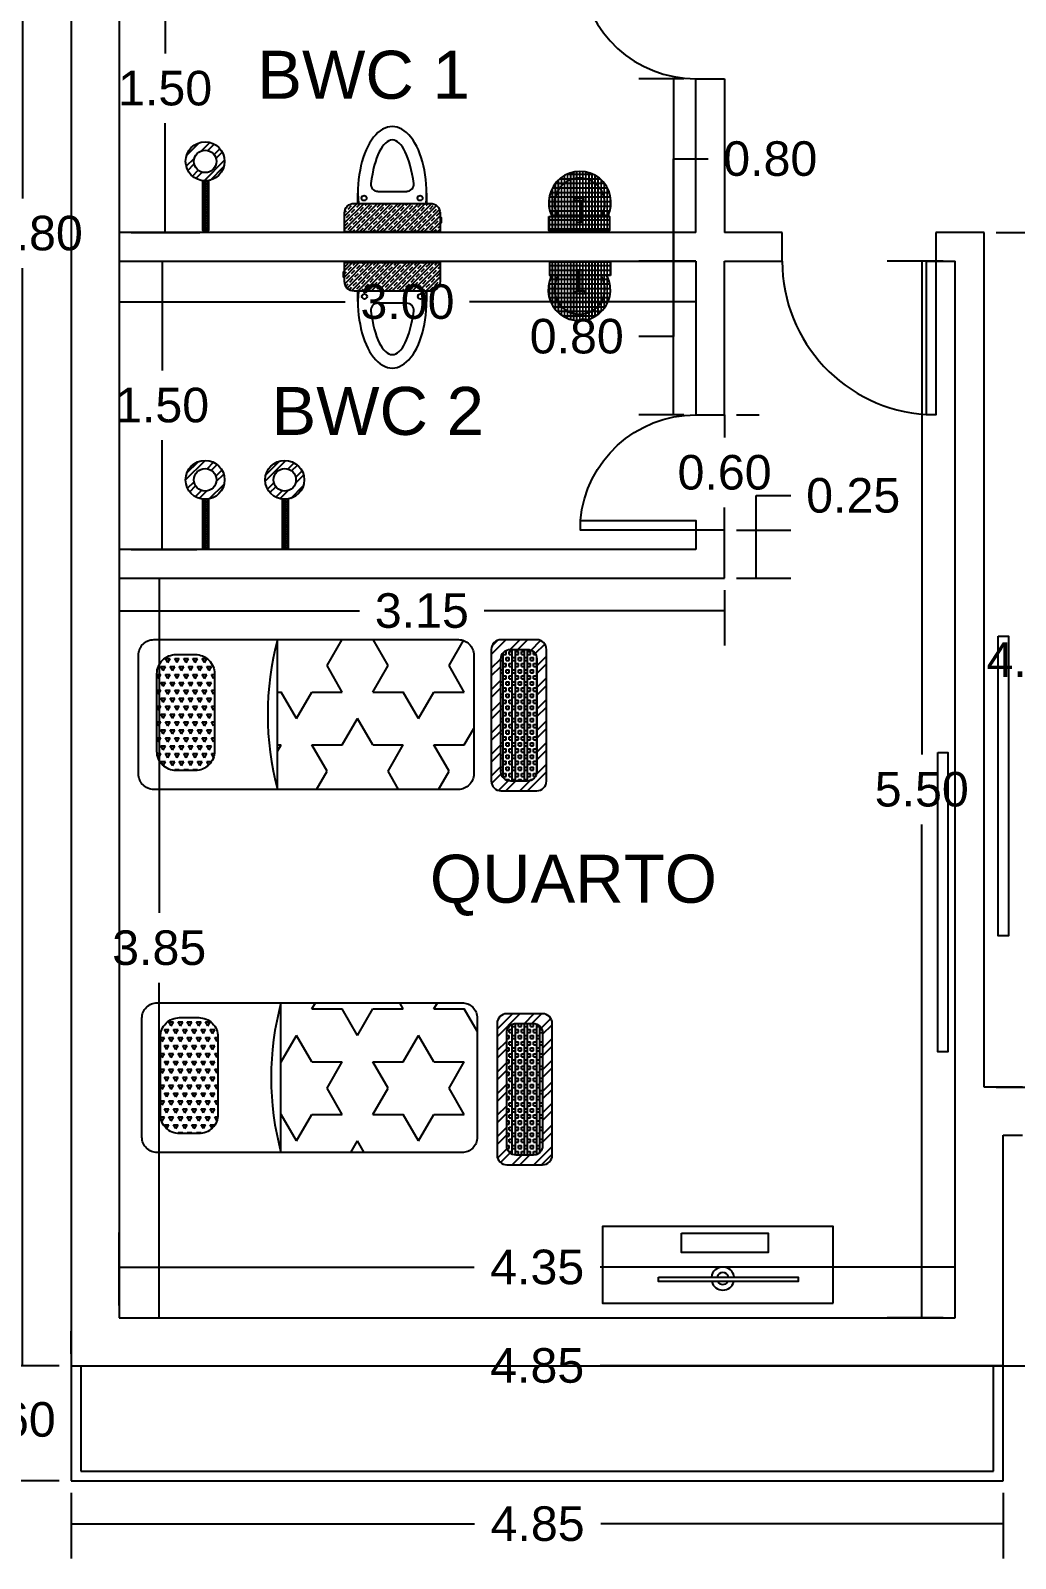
# Model space of a CAD drawing. Header units: millimetres. Extents: x 5657 to 5741, y 5342 to 8066.
# Drawn here: x 5664.81 to 5669.93, y 5347.96 to 5355.92 of the extents above; entities that cross this region are included whole.
import ezdxf

# ---------------------------------------------------------------- set-up
doc = ezdxf.new("R2010")
doc.units = ezdxf.units.MM
doc.layers.add('APPLIENCES', color=7, linetype='Continuous', plot=False)
doc.layers.add('DOORS AND WINDOWS', color=7, linetype='Continuous', plot=False)
doc.layers.add('COTAS', color=7, linetype='Continuous')
doc.styles.get("Standard").update_dxf_attribs({"font": 'arial.ttf'})
doc.dimstyles.new('COTAS', dxfattribs={"dimtxt": 0.18, "dimasz": 0.18, "dimexe": 0.18, "dimexo": 0.0625, "dimgap": 0.09, "dimtad": 0, "dimtih": 1, "dimtoh": 1, "dimzin": 0, "dimdsep": 46, "dimtxsty": 'Standard', "dimblk": 'NONE', "dimcen": 0.09, "dimclrt": 1, "dimadec": 0, "dimazin": 0, "dimtfac": 1, "dimtofl": 0, "dimtmove": 0, "dimatfit": 3, "dimfxl": 1, "dimtolj": 1, "dimtzin": 0, "dimarcsym": 0})

# ---------------------------------------------------------------- blocks, each defined once
blk = doc.blocks.new('*D55')
at = {"layer": 'COTAS', "color": 0, "lineweight": -2, "transparency": 16777216}
for p, q in [((5664.9535, 5360.7661), (5664.5822, 5360.7661)), ((5664.7622, 5360.7661), (5664.7622, 5355.0434)), ((5664.7622, 5348.9661), (5664.7622, 5354.6796)), ((5664.9535, 5348.9661), (5664.5822, 5348.9661))]:
    blk.add_line(p, q, dxfattribs=at)
at = {"layer": 'Defpoints', "color": 0, "lineweight": 200, "transparency": 16777216}
for p in [(5665.016, 5360.7661), (5664.7622, 5348.9661), (5665.016, 5348.9661)]:
    blk.add_point(p, dxfattribs=at)
at = {"layer": 'COTAS', "color": 1, "transparency": 16777216, "insert": (5664.7622, 5354.8615), "char_height": 0.18, "attachment_point": 5}
blk.add_mtext('\\A1;11.80', dxfattribs=at)
blk = doc.blocks.new('_None')
blk = doc.blocks.new('*D56')
at = {"layer": 'COTAS', "color": 0, "lineweight": -2, "transparency": 16777216}
for p, q in [((5664.9535, 5348.9661), (5664.5111, 5348.9661)), ((5664.6911, 5348.9661), (5664.6911, 5348.8671)), ((5664.6911, 5348.3661), (5664.6911, 5348.5033)), ((5664.9535, 5348.3661), (5664.5111, 5348.3661))]:
    blk.add_line(p, q, dxfattribs=at)
at = {"layer": 'Defpoints', "color": 0, "lineweight": 200, "transparency": 16777216}
for p in [(5664.6911, 5348.9661), (5665.016, 5348.9661), (5665.016, 5348.3661)]:
    blk.add_point(p, dxfattribs=at)
at = {"layer": 'COTAS', "color": 1, "transparency": 16777216, "insert": (5664.6911, 5348.6852), "char_height": 0.18, "attachment_point": 5}
blk.add_mtext('\\A1;0.60', dxfattribs=at)
blk = doc.blocks.new('*D57')
at = {"layer": 'COTAS', "color": 0, "lineweight": -2, "transparency": 16777216}
for p, q in [((5665.016, 5348.3036), (5665.016, 5347.9626)), ((5669.866, 5348.3036), (5669.866, 5347.9626)), ((5665.016, 5348.1426), (5667.1151, 5348.1426)), ((5669.866, 5348.1426), (5667.7713, 5348.1426))]:
    blk.add_line(p, q, dxfattribs=at)
at = {"layer": 'Defpoints', "color": 0, "lineweight": 200, "transparency": 16777216}
for p in [(5665.016, 5348.3661), (5669.866, 5348.3661), (5669.866, 5348.1426)]:
    blk.add_point(p, dxfattribs=at)
at = {"layer": 'COTAS', "color": 1, "transparency": 16777216, "insert": (5667.4432, 5348.1426), "char_height": 0.18, "attachment_point": 5}
blk.add_mtext('\\A1;4.85', dxfattribs=at)
blk = doc.blocks.new('*D63')
at = {"layer": 'COTAS', "color": 0, "lineweight": -2, "transparency": 16777216}
for p, q in [((5665.3285, 5356.3661), (5665.6851, 5356.3661)), ((5665.5051, 5356.3661), (5665.5051, 5355.798)), ((5665.5051, 5354.8661), (5665.5051, 5355.4342)), ((5665.3285, 5354.8661), (5665.6851, 5354.8661))]:
    blk.add_line(p, q, dxfattribs=at)
at = {"layer": 'Defpoints', "color": 0, "lineweight": 200, "transparency": 16777216}
for p in [(5665.266, 5356.3661), (5665.266, 5354.8661), (5665.5051, 5354.8661)]:
    blk.add_point(p, dxfattribs=at)
at = {"layer": 'COTAS', "color": 1, "transparency": 16777216, "insert": (5665.5051, 5355.6161), "char_height": 0.18, "attachment_point": 5}
blk.add_mtext('\\A1;1.50', dxfattribs=at)
blk = doc.blocks.new('*D64')
at = {"layer": 'COTAS', "color": 0, "lineweight": -2, "transparency": 16777216}
for p, q in [((5665.3285, 5354.7161), (5665.6694, 5354.7161)), ((5665.4894, 5354.7161), (5665.4894, 5354.148)), ((5665.4894, 5353.2161), (5665.4894, 5353.7842)), ((5665.3285, 5353.2161), (5665.6694, 5353.2161))]:
    blk.add_line(p, q, dxfattribs=at)
at = {"layer": 'Defpoints', "color": 0, "lineweight": 200, "transparency": 16777216}
for p in [(5665.266, 5354.7161), (5665.266, 5353.2161), (5665.4894, 5353.2161)]:
    blk.add_point(p, dxfattribs=at)
at = {"layer": 'COTAS', "color": 1, "transparency": 16777216, "insert": (5665.4894, 5353.9661), "char_height": 0.18, "attachment_point": 5}
blk.add_mtext('\\A1;1.50', dxfattribs=at)
blk = doc.blocks.new('*D65')
at = {"layer": 'COTAS', "color": 0, "lineweight": -2, "transparency": 16777216}
for p, q in [((5665.3285, 5353.0661), (5665.6543, 5353.0661)), ((5665.4743, 5353.0661), (5665.4743, 5351.323)), ((5665.4743, 5349.2161), (5665.4743, 5350.9591)), ((5665.3285, 5349.2161), (5665.6543, 5349.2161))]:
    blk.add_line(p, q, dxfattribs=at)
at = {"layer": 'Defpoints', "color": 0, "lineweight": 200, "transparency": 16777216}
for p in [(5665.266, 5353.0661), (5665.266, 5349.2161), (5665.4743, 5349.2161)]:
    blk.add_point(p, dxfattribs=at)
at = {"layer": 'COTAS', "color": 1, "transparency": 16777216, "insert": (5665.4743, 5351.1411), "char_height": 0.18, "attachment_point": 5}
blk.add_mtext('\\A1;3.85', dxfattribs=at)
blk = doc.blocks.new('*D66')
at = {"layer": 'COTAS', "color": 0, "lineweight": -2, "transparency": 16777216}
for p, q in [((5665.266, 5349.2786), (5665.266, 5349.659)), ((5669.616, 5349.2786), (5669.616, 5349.659)), ((5665.266, 5349.479), (5667.1129, 5349.479)), ((5669.616, 5349.479), (5667.769, 5349.479))]:
    blk.add_line(p, q, dxfattribs=at)
at = {"layer": 'Defpoints', "color": 0, "lineweight": 200, "transparency": 16777216}
for p in [(5669.616, 5349.479), (5665.266, 5349.2161), (5669.616, 5349.2161)]:
    blk.add_point(p, dxfattribs=at)
at = {"layer": 'COTAS', "color": 1, "transparency": 16777216, "insert": (5667.441, 5349.479), "char_height": 0.18, "attachment_point": 5}
blk.add_mtext('\\A1;4.35', dxfattribs=at)
blk = doc.blocks.new('*D67')
at = {"layer": 'COTAS', "color": 0, "lineweight": -2, "transparency": 16777216}
for p, q in [((5665.016, 5349.0286), (5665.016, 5349.1461)), ((5669.866, 5349.0286), (5669.866, 5349.1461)), ((5665.016, 5348.9661), (5667.1129, 5348.9661)), ((5669.866, 5348.9661), (5667.769, 5348.9661))]:
    blk.add_line(p, q, dxfattribs=at)
at = {"layer": 'Defpoints', "color": 0, "lineweight": 200, "transparency": 16777216}
for p in [(5665.016, 5348.9661), (5669.866, 5348.9661), (5669.866, 5348.9661)]:
    blk.add_point(p, dxfattribs=at)
at = {"layer": 'COTAS', "color": 1, "transparency": 16777216, "insert": (5667.441, 5348.9661), "char_height": 0.18, "attachment_point": 5}
blk.add_mtext('\\A1;4.85', dxfattribs=at)
blk = doc.blocks.new('*D69')
at = {"layer": 'COTAS', "color": 0, "lineweight": -2, "transparency": 16777216}
for p, q in [((5665.266, 5354.6536), (5665.266, 5354.3247)), ((5668.266, 5354.6536), (5668.266, 5354.3247)), ((5665.266, 5354.5047), (5666.4425, 5354.5047)), ((5668.266, 5354.5047), (5667.0894, 5354.5047))]:
    blk.add_line(p, q, dxfattribs=at)
at = {"layer": 'Defpoints', "color": 0, "lineweight": 200, "transparency": 16777216}
for p in [(5665.266, 5354.7161), (5668.266, 5354.7161), (5668.266, 5354.5047)]:
    blk.add_point(p, dxfattribs=at)
at = {"layer": 'COTAS', "color": 1, "transparency": 16777216, "insert": (5666.766, 5354.5047), "char_height": 0.18, "attachment_point": 5}
blk.add_mtext('\\A1;3.00', dxfattribs=at)
blk = doc.blocks.new('*D70')
at = {"layer": 'COTAS', "color": 0, "lineweight": -2, "transparency": 16777216}
for p, q in [((5665.266, 5353.0036), (5665.266, 5352.7163)), ((5668.416, 5353.0036), (5668.416, 5352.7163)), ((5665.266, 5352.8963), (5666.5166, 5352.8963)), ((5668.416, 5352.8963), (5667.1653, 5352.8963))]:
    blk.add_line(p, q, dxfattribs=at)
at = {"layer": 'Defpoints', "color": 0, "lineweight": 200, "transparency": 16777216}
for p in [(5665.266, 5353.0661), (5668.416, 5353.0661), (5668.416, 5352.8963)]:
    blk.add_point(p, dxfattribs=at)
at = {"layer": 'COTAS', "color": 1, "transparency": 16777216, "insert": (5666.841, 5352.8963), "char_height": 0.18, "attachment_point": 5}
blk.add_mtext('\\A1;3.15', dxfattribs=at)
blk = doc.blocks.new('*D77')
at = {"layer": 'COTAS', "color": 0, "lineweight": -2, "transparency": 16777216}
for p, q in [((5669.8285, 5354.8661), (5670.2033, 5354.8661)), ((5670.0233, 5354.8661), (5670.0233, 5352.8226)), ((5670.0233, 5350.4161), (5670.0233, 5352.4595)), ((5669.8285, 5350.4161), (5670.2033, 5350.4161))]:
    blk.add_line(p, q, dxfattribs=at)
at = {"layer": 'Defpoints', "color": 0, "lineweight": 200, "transparency": 16777216}
for p in [(5669.766, 5354.8661), (5669.766, 5350.4161), (5670.0233, 5350.4161)]:
    blk.add_point(p, dxfattribs=at)
at = {"layer": 'COTAS', "color": 1, "transparency": 16777216, "insert": (5670.0233, 5352.6411), "char_height": 0.18, "attachment_point": 5}
blk.add_mtext('\\A1;4.45', dxfattribs=at)
blk = doc.blocks.new('*D78')
at = {"layer": 'COTAS', "color": 0, "lineweight": -2, "transparency": 16777216}
for p, q in [((5669.5535, 5354.7161), (5669.262, 5354.7161)), ((5669.442, 5354.7161), (5669.442, 5352.148)), ((5669.442, 5349.2161), (5669.442, 5351.7842)), ((5669.5535, 5349.2161), (5669.262, 5349.2161))]:
    blk.add_line(p, q, dxfattribs=at)
at = {"layer": 'Defpoints', "color": 0, "lineweight": 200, "transparency": 16777216}
for p in [(5669.616, 5354.7161), (5669.442, 5349.2161), (5669.616, 5349.2161)]:
    blk.add_point(p, dxfattribs=at)
at = {"layer": 'COTAS', "color": 1, "transparency": 16777216, "insert": (5669.442, 5351.9661), "char_height": 0.18, "attachment_point": 5}
blk.add_mtext('\\A1;5.50', dxfattribs=at)
blk = doc.blocks.new('*D79')
at = {"layer": 'COTAS', "color": 0, "lineweight": -2, "transparency": 16777216}
for p, q in [((5668.2035, 5355.6661), (5667.9703, 5355.6661)), ((5668.1503, 5355.6661), (5668.1503, 5354.8661)), ((5668.2035, 5354.8661), (5667.9703, 5354.8661)), ((5668.1503, 5354.8661), (5668.1503, 5354.3248)), ((5668.1503, 5354.3248), (5667.9703, 5354.3248))]:
    blk.add_line(p, q, dxfattribs=at)
at = {"layer": 'Defpoints', "color": 0, "lineweight": 200, "transparency": 16777216}
for p in [(5668.266, 5355.6661), (5668.1503, 5354.8661), (5668.266, 5354.8661)]:
    blk.add_point(p, dxfattribs=at)
at = {"layer": 'COTAS', "color": 1, "transparency": 16777216, "insert": (5667.6468, 5354.3248), "char_height": 0.18, "attachment_point": 5}
blk.add_mtext('\\A1;0.80', dxfattribs=at)
blk = doc.blocks.new('*D80')
at = {"layer": 'COTAS', "color": 0, "lineweight": -2, "transparency": 16777216}
for p, q in [((5668.1503, 5354.7161), (5668.1503, 5355.2493)), ((5668.1503, 5355.2493), (5668.3303, 5355.2493)), ((5668.2035, 5354.7161), (5667.9703, 5354.7161)), ((5668.1503, 5353.9161), (5668.1503, 5354.7161)), ((5668.2035, 5353.9161), (5667.9703, 5353.9161))]:
    blk.add_line(p, q, dxfattribs=at)
at = {"layer": 'Defpoints', "color": 0, "lineweight": 200, "transparency": 16777216}
for p in [(5668.1503, 5354.7161), (5668.266, 5354.7161), (5668.266, 5353.9161)]:
    blk.add_point(p, dxfattribs=at)
at = {"layer": 'COTAS', "color": 1, "transparency": 16777216, "insert": (5668.6538, 5355.2493), "char_height": 0.18, "attachment_point": 5}
blk.add_mtext('\\A1;0.80', dxfattribs=at)
blk = doc.blocks.new('*D83')
at = {"layer": 'COTAS', "color": 0, "lineweight": -2, "transparency": 16777216}
for p, q in [((5668.5808, 5353.3161), (5668.5808, 5353.4961)), ((5668.5808, 5353.4961), (5668.7608, 5353.4961)), ((5668.4785, 5353.3161), (5668.7608, 5353.3161)), ((5668.5808, 5353.0661), (5668.5808, 5353.3161)), ((5668.4785, 5353.0661), (5668.7608, 5353.0661))]:
    blk.add_line(p, q, dxfattribs=at)
at = {"layer": 'Defpoints', "color": 0, "lineweight": 200, "transparency": 16777216}
for p in [(5668.416, 5353.3161), (5668.5808, 5353.3161), (5668.416, 5353.0661)]:
    blk.add_point(p, dxfattribs=at)
at = {"layer": 'COTAS', "color": 1, "transparency": 16777216, "insert": (5669.0853, 5353.4961), "char_height": 0.18, "attachment_point": 5}
blk.add_mtext('\\A1;0.25', dxfattribs=at)
blk = doc.blocks.new('*D84')
at = {"layer": 'COTAS', "color": 0, "lineweight": -2, "transparency": 16777216}
for p, q in [((5668.416, 5353.9161), (5668.416, 5353.798)), ((5668.4785, 5353.9161), (5668.596, 5353.9161)), ((5668.416, 5353.3161), (5668.416, 5353.4342)), ((5668.4785, 5353.3161), (5668.596, 5353.3161))]:
    blk.add_line(p, q, dxfattribs=at)
at = {"layer": 'Defpoints', "color": 0, "lineweight": 200, "transparency": 16777216}
for p in [(5668.416, 5353.9161), (5668.416, 5353.3161), (5668.416, 5353.3161)]:
    blk.add_point(p, dxfattribs=at)
at = {"layer": 'COTAS', "color": 1, "transparency": 16777216, "insert": (5668.416, 5353.6161), "char_height": 0.18, "attachment_point": 5}
blk.add_mtext('\\A1;0.60', dxfattribs=at)
blk = doc.blocks.new('*D87')
at = {"layer": 'COTAS', "color": 0, "lineweight": -2, "transparency": 16777216}
for p, q in [((5669.866, 5349.0286), (5669.866, 5349.1461)), ((5673.566, 5349.0286), (5673.566, 5349.1461)), ((5669.866, 5348.9661), (5671.3925, 5348.9661)), ((5673.566, 5348.9661), (5672.0394, 5348.9661))]:
    blk.add_line(p, q, dxfattribs=at)
at = {"layer": 'Defpoints', "color": 0, "lineweight": 200, "transparency": 16777216}
for p in [(5669.866, 5348.9661), (5669.866, 5348.9661), (5673.566, 5348.9661)]:
    blk.add_point(p, dxfattribs=at)
at = {"layer": 'COTAS', "color": 1, "transparency": 16777216, "insert": (5671.716, 5348.9661), "char_height": 0.18, "attachment_point": 5}
blk.add_mtext('\\A1;3.70', dxfattribs=at)
blk = doc.blocks.new('small_DOOR')
at = {"layer": 'DOORS AND WINDOWS'}
blk.add_lwpolyline([(0.8, -0.05), (0, -0.05), (0, 0), (0.8, 0)], close=True, dxfattribs=at)
blk.add_arc((0.8, -0.05), 0.8, 90, 176.41668, dxfattribs=at)
blk = doc.blocks.new('bathr_DOOR')
at = {"layer": 'DOORS AND WINDOWS'}
blk.add_lwpolyline([(0, 0), (-0.6, 0), (-0.6, -0.05), (0, -0.05)], close=True, dxfattribs=at)
blk.add_arc((0, 0.0023), 0.6023, 184.97911, 270, dxfattribs=at)
blk = doc.blocks.new('Small_bed')
at = {"layer": 'APPLIENCES'}
h = blk.add_hatch(dxfattribs=at)
h.set_pattern_fill('STARS', color=256, scale=0.1)
h.set_pattern_definition([(0, (-3852.2191, -3474.34934), (0, 0.54992613), [0.3175, -0.3175]), (60, (-3852.2191, -3474.34934), (-0.47625, 0.274963066), [0.3175, -0.3175]), (120, (-3852.06035, -3474.0744), (-0.47625, -0.274963066), [0.3175, -0.3175])])
h.paths.add_polyline_path([(0.16, 1.4, 0.414214), (0, 1.56), (-1.882, 1.56), (-1.882, 0), (0, 0, 0.414214), (0.16, 0.16)])
at = {"layer": 'APPLIENCES', "linetype": 'Continuous'}
for p, q in [((-3.071, 1.239), (-3.095, 1.28)), ((-3.095, 1.28), (-3.048, 1.28)), ((-3.071, 1.239), (-3.048, 1.28)), ((-3.024, 1.321), (-3.048, 1.363)), ((-3.048, 1.363), (-3, 1.363)), ((-3.024, 1.321), (-3, 1.363)), ((-2.976, 1.239), (-3, 1.28)), ((-3, 1.28), (-2.952, 1.28)), ((-2.976, 1.239), (-2.952, 1.28)), ((-2.928, 1.321), (-2.952, 1.363)), ((-2.952, 1.363), (-2.905, 1.363)), ((-2.928, 1.321), (-2.905, 1.363)), ((-2.881, 1.239), (-2.905, 1.28)), ((-2.905, 1.28), (-2.857, 1.28)), ((-2.881, 1.404), (-2.882, 1.405)), ((-2.881, 1.404), (-2.88, 1.405)), ((-2.881, 1.239), (-2.857, 1.28)), ((-2.833, 1.321), (-2.857, 1.363)), ((-2.857, 1.363), (-2.809, 1.363)), ((-2.833, 1.321), (-2.809, 1.363)), ((-2.786, 1.239), (-2.809, 1.28)), ((-2.809, 1.28), (-2.762, 1.28)), ((-2.786, 1.404), (-2.785, 1.405)), ((-2.786, 1.404), (-2.786, 1.405)), ((-2.786, 1.239), (-2.762, 1.28)), ((-2.738, 1.321), (-2.762, 1.363)), ((-2.762, 1.363), (-2.714, 1.363)), ((-2.738, 1.321), (-2.714, 1.363)), ((-2.69, 1.239), (-2.714, 1.28)), ((-2.714, 1.28), (-2.667, 1.28)), ((-2.69, 1.239), (-2.667, 1.28)), ((-2.643, 1.321), (-2.667, 1.363)), ((-2.667, 1.363), (-2.619, 1.363)), ((-2.643, 1.321), (-2.619, 1.363)), ((-2.595, 1.239), (-2.619, 1.28)), ((-2.619, 1.28), (-2.571, 1.28)), ((-2.595, 1.239), (-2.571, 1.28)), ((-3.137, 1.198), (-3.095, 1.198)), ((-3.119, 1.156), (-3.137, 1.187)), ((-3.119, 1.156), (-3.095, 1.198)), ((-3.071, 1.074), (-3.095, 1.115)), ((-3.095, 1.115), (-3.048, 1.115)), ((-3.071, 1.074), (-3.048, 1.115)), ((-3.024, 1.156), (-3.048, 1.198)), ((-3.048, 1.198), (-3, 1.198)), ((-3.024, 1.156), (-3, 1.198)), ((-2.976, 1.074), (-3, 1.115)), ((-3, 1.115), (-2.952, 1.115)), ((-2.976, 1.074), (-2.952, 1.115)), ((-2.928, 1.156), (-2.952, 1.198)), ((-2.952, 1.198), (-2.905, 1.198)), ((-2.928, 1.156), (-2.905, 1.198)), ((-2.881, 1.074), (-2.905, 1.115)), ((-2.905, 1.115), (-2.857, 1.115)), ((-2.881, 1.074), (-2.857, 1.115)), ((-2.833, 1.156), (-2.857, 1.198)), ((-2.857, 1.198), (-2.809, 1.198)), ((-2.833, 1.156), (-2.809, 1.198)), ((-2.786, 1.074), (-2.809, 1.115)), ((-2.809, 1.115), (-2.762, 1.115)), ((-2.786, 1.074), (-2.762, 1.115)), ((-2.738, 1.156), (-2.762, 1.198)), ((-2.762, 1.198), (-2.714, 1.198)), ((-2.738, 1.156), (-2.714, 1.198)), ((-2.69, 1.074), (-2.714, 1.115)), ((-2.714, 1.115), (-2.667, 1.115)), ((-2.69, 1.074), (-2.667, 1.115)), ((-2.643, 1.156), (-2.667, 1.198)), ((-2.667, 1.198), (-2.619, 1.198)), ((-2.643, 1.156), (-2.619, 1.198)), ((-2.595, 1.074), (-2.619, 1.115)), ((-2.619, 1.115), (-2.571, 1.115)), ((-2.595, 1.074), (-2.571, 1.115)), ((-2.547, 1.156), (-2.571, 1.198)), ((-2.571, 1.198), (-2.538, 1.198)), ((-2.547, 1.156), (-2.538, 1.173)), ((-3.137, 1.033), (-3.095, 1.033)), ((-3.119, 0.991), (-3.137, 1.022)), ((-3.119, 0.991), (-3.095, 1.033)), ((-3.024, 0.991), (-3.048, 1.033)), ((-3.048, 1.033), (-3, 1.033)), ((-3.024, 0.991), (-3, 1.033)), ((-2.928, 0.991), (-2.952, 1.033)), ((-2.952, 1.033), (-2.905, 1.033)), ((-2.928, 0.991), (-2.905, 1.033)), ((-2.833, 0.991), (-2.857, 1.033)), ((-2.857, 1.033), (-2.809, 1.033)), ((-2.833, 0.991), (-2.809, 1.033)), ((-2.738, 0.991), (-2.762, 1.033)), ((-2.762, 1.033), (-2.714, 1.033)), ((-2.738, 0.991), (-2.714, 1.033)), ((-2.643, 0.991), (-2.667, 1.033)), ((-2.667, 1.033), (-2.619, 1.033)), ((-2.643, 0.991), (-2.619, 1.033)), ((-2.547, 0.991), (-2.571, 1.033)), ((-2.571, 1.033), (-2.538, 1.033)), ((-2.547, 0.991), (-2.538, 1.008)), ((-3.137, 0.868), (-3.095, 0.868)), ((-3.119, 0.826), (-3.137, 0.857)), ((-3.119, 0.826), (-3.095, 0.868)), ((-3.071, 0.909), (-3.095, 0.95)), ((-3.095, 0.95), (-3.048, 0.95)), ((-3.071, 0.909), (-3.048, 0.95)), ((-3.024, 0.826), (-3.048, 0.868)), ((-3.048, 0.868), (-3, 0.868)), ((-3.024, 0.826), (-3, 0.868)), ((-2.976, 0.909), (-3, 0.95)), ((-3, 0.95), (-2.952, 0.95)), ((-2.976, 0.909), (-2.952, 0.95)), ((-2.928, 0.826), (-2.952, 0.868)), ((-2.952, 0.868), (-2.905, 0.868)), ((-2.928, 0.826), (-2.905, 0.868)), ((-2.881, 0.909), (-2.905, 0.95)), ((-2.905, 0.95), (-2.857, 0.95)), ((-2.881, 0.909), (-2.857, 0.95)), ((-2.833, 0.826), (-2.857, 0.868)), ((-2.857, 0.868), (-2.809, 0.868)), ((-2.833, 0.826), (-2.809, 0.868)), ((-2.786, 0.909), (-2.809, 0.95)), ((-2.809, 0.95), (-2.762, 0.95)), ((-2.786, 0.909), (-2.762, 0.95)), ((-2.738, 0.826), (-2.762, 0.868)), ((-2.762, 0.868), (-2.714, 0.868)), ((-2.738, 0.826), (-2.714, 0.868)), ((-2.69, 0.909), (-2.714, 0.95)), ((-2.714, 0.95), (-2.667, 0.95)), ((-2.69, 0.909), (-2.667, 0.95)), ((-2.643, 0.826), (-2.667, 0.868)), ((-2.667, 0.868), (-2.619, 0.868)), ((-2.643, 0.826), (-2.619, 0.868)), ((-2.595, 0.909), (-2.619, 0.95)), ((-2.619, 0.95), (-2.571, 0.95)), ((-2.595, 0.909), (-2.571, 0.95)), ((-2.547, 0.826), (-2.571, 0.868)), ((-2.571, 0.868), (-2.538, 0.868)), ((-2.547, 0.826), (-2.538, 0.843)), ((-3.137, 0.703), (-3.095, 0.703)), ((-3.119, 0.661), (-3.137, 0.692)), ((-3.119, 0.661), (-3.095, 0.703)), ((-3.071, 0.744), (-3.095, 0.785)), ((-3.095, 0.785), (-3.048, 0.785)), ((-3.071, 0.744), (-3.048, 0.785)), ((-3.024, 0.661), (-3.048, 0.703)), ((-3.048, 0.703), (-3, 0.703)), ((-3.024, 0.661), (-3, 0.703)), ((-2.976, 0.744), (-3, 0.785)), ((-3, 0.785), (-2.952, 0.785)), ((-2.976, 0.744), (-2.952, 0.785)), ((-2.928, 0.661), (-2.952, 0.703)), ((-2.952, 0.703), (-2.905, 0.703)), ((-2.928, 0.661), (-2.905, 0.703)), ((-2.881, 0.744), (-2.905, 0.785)), ((-2.905, 0.785), (-2.857, 0.785)), ((-2.881, 0.744), (-2.857, 0.785)), ((-2.833, 0.661), (-2.857, 0.703)), ((-2.857, 0.703), (-2.809, 0.703)), ((-2.833, 0.661), (-2.809, 0.703)), ((-2.786, 0.744), (-2.809, 0.785)), ((-2.809, 0.785), (-2.762, 0.785)), ((-2.786, 0.744), (-2.762, 0.785)), ((-2.738, 0.661), (-2.762, 0.703)), ((-2.762, 0.703), (-2.714, 0.703)), ((-2.738, 0.661), (-2.714, 0.703)), ((-2.69, 0.744), (-2.714, 0.785)), ((-2.714, 0.785), (-2.667, 0.785)), ((-2.69, 0.744), (-2.667, 0.785)), ((-2.643, 0.661), (-2.667, 0.703)), ((-2.667, 0.703), (-2.619, 0.703)), ((-2.643, 0.661), (-2.619, 0.703)), ((-2.595, 0.744), (-2.619, 0.785)), ((-2.619, 0.785), (-2.571, 0.785)), ((-2.595, 0.744), (-2.571, 0.785)), ((-2.547, 0.661), (-2.571, 0.703)), ((-2.571, 0.703), (-2.538, 0.703)), ((-2.547, 0.661), (-2.538, 0.678)), ((-3.137, 0.538), (-3.095, 0.538)), ((-3.119, 0.496), (-3.137, 0.527)), ((-3.119, 0.496), (-3.095, 0.538)), ((-3.071, 0.579), (-3.095, 0.62)), ((-3.095, 0.62), (-3.048, 0.62)), ((-3.071, 0.579), (-3.048, 0.62)), ((-3.024, 0.496), (-3.048, 0.538)), ((-3.048, 0.538), (-3, 0.538)), ((-3.024, 0.496), (-3, 0.538)), ((-2.976, 0.579), (-3, 0.62)), ((-3, 0.62), (-2.952, 0.62)), ((-2.976, 0.579), (-2.952, 0.62)), ((-2.928, 0.496), (-2.952, 0.538)), ((-2.952, 0.538), (-2.905, 0.538)), ((-2.928, 0.496), (-2.905, 0.538)), ((-2.881, 0.579), (-2.905, 0.62)), ((-2.905, 0.62), (-2.857, 0.62)), ((-2.881, 0.579), (-2.857, 0.62)), ((-2.833, 0.496), (-2.857, 0.538)), ((-2.857, 0.538), (-2.809, 0.538)), ((-2.833, 0.496), (-2.809, 0.538)), ((-2.786, 0.579), (-2.809, 0.62)), ((-2.809, 0.62), (-2.762, 0.62)), ((-2.786, 0.579), (-2.762, 0.62)), ((-2.738, 0.496), (-2.762, 0.538)), ((-2.762, 0.538), (-2.714, 0.538)), ((-2.738, 0.496), (-2.714, 0.538)), ((-2.69, 0.579), (-2.714, 0.62)), ((-2.714, 0.62), (-2.667, 0.62)), ((-2.69, 0.579), (-2.667, 0.62)), ((-2.643, 0.496), (-2.667, 0.538)), ((-2.667, 0.538), (-2.619, 0.538)), ((-2.643, 0.496), (-2.619, 0.538)), ((-2.595, 0.579), (-2.619, 0.62)), ((-2.619, 0.62), (-2.571, 0.62)), ((-2.595, 0.579), (-2.571, 0.62)), ((-2.547, 0.496), (-2.571, 0.538)), ((-2.571, 0.538), (-2.538, 0.538)), ((-2.547, 0.496), (-2.538, 0.513)), ((-3.135, 0.373), (-3.095, 0.373)), ((-3.119, 0.331), (-3.132, 0.355)), ((-3.119, 0.331), (-3.095, 0.373)), ((-3.071, 0.414), (-3.095, 0.455)), ((-3.095, 0.455), (-3.048, 0.455)), ((-3.071, 0.414), (-3.048, 0.455)), ((-3.024, 0.331), (-3.048, 0.373)), ((-3.048, 0.373), (-3, 0.373)), ((-3.024, 0.331), (-3, 0.373)), ((-2.976, 0.414), (-3, 0.455)), ((-3, 0.455), (-2.952, 0.455)), ((-2.976, 0.414), (-2.952, 0.455)), ((-2.928, 0.331), (-2.952, 0.373)), ((-2.952, 0.373), (-2.905, 0.373)), ((-2.928, 0.331), (-2.905, 0.373)), ((-2.881, 0.414), (-2.905, 0.455)), ((-2.905, 0.455), (-2.857, 0.455)), ((-2.881, 0.414), (-2.857, 0.455)), ((-2.833, 0.331), (-2.857, 0.373)), ((-2.857, 0.373), (-2.809, 0.373)), ((-2.833, 0.331), (-2.809, 0.373)), ((-2.786, 0.414), (-2.809, 0.455)), ((-2.809, 0.455), (-2.762, 0.455)), ((-2.786, 0.414), (-2.762, 0.455)), ((-2.738, 0.331), (-2.762, 0.373)), ((-2.762, 0.373), (-2.714, 0.373)), ((-2.738, 0.331), (-2.714, 0.373)), ((-2.69, 0.414), (-2.714, 0.455)), ((-2.714, 0.455), (-2.667, 0.455)), ((-2.69, 0.414), (-2.667, 0.455)), ((-2.643, 0.331), (-2.667, 0.373)), ((-2.667, 0.373), (-2.619, 0.373)), ((-2.643, 0.331), (-2.619, 0.373)), ((-2.595, 0.414), (-2.619, 0.455)), ((-2.619, 0.455), (-2.571, 0.455)), ((-2.595, 0.414), (-2.571, 0.455)), ((-2.548, 0.333), (-2.571, 0.373)), ((-2.571, 0.373), (-2.539, 0.373)), ((-3.071, 0.249), (-3.095, 0.29)), ((-3.095, 0.29), (-3.048, 0.29)), ((-3.071, 0.249), (-3.048, 0.29)), ((-3.001, 0.208), (-3, 0.208)), ((-2.976, 0.249), (-3, 0.29)), ((-3, 0.29), (-2.952, 0.29)), ((-3, 0.207), (-3, 0.208)), ((-2.976, 0.249), (-2.952, 0.29)), ((-2.946, 0.197), (-2.952, 0.208)), ((-2.952, 0.208), (-2.905, 0.208)), ((-2.911, 0.197), (-2.905, 0.208)), ((-2.881, 0.249), (-2.905, 0.29)), ((-2.905, 0.29), (-2.857, 0.29)), ((-2.881, 0.249), (-2.857, 0.29)), ((-2.851, 0.197), (-2.857, 0.208)), ((-2.857, 0.208), (-2.809, 0.208)), ((-2.816, 0.197), (-2.809, 0.208)), ((-2.786, 0.249), (-2.809, 0.29)), ((-2.809, 0.29), (-2.762, 0.29)), ((-2.786, 0.249), (-2.762, 0.29)), ((-2.756, 0.197), (-2.762, 0.208)), ((-2.762, 0.208), (-2.714, 0.208)), ((-2.72, 0.198), (-2.714, 0.208)), ((-2.69, 0.249), (-2.714, 0.29)), ((-2.714, 0.29), (-2.667, 0.29)), ((-2.69, 0.249), (-2.667, 0.29)), ((-2.598, 0.254), (-2.619, 0.29)), ((-2.619, 0.29), (-2.571, 0.29)), ((-2.582, 0.271), (-2.571, 0.29))]:
    blk.add_line(p, q, dxfattribs=at)
at = {"layer": 'APPLIENCES'}
for points in [[(-3.169, 1.56), (0, 1.56, -0.414214), (0.16, 1.4), (0.16, 0.16, -0.414214), (0, 0), (-3.169, 0, -0.414214), (-3.329, 0.16), (-3.329, 1.4, -0.414214)], [(-1.882, 1.56, 0.131652), (-1.882, 0)], [(-2.937, 1.405), (-2.738, 1.405, -0.414214), (-2.538, 1.205), (-2.538, 0.397, -0.414214), (-2.738, 0.197), (-2.937, 0.197, -0.414214), (-3.137, 0.397), (-3.137, 1.205, -0.414214)]]:
    blk.add_lwpolyline(points, format="xyb", close=True, dxfattribs=at)
blk = doc.blocks.new('room_desk')
at = {"layer": 'APPLIENCES'}
for points in [[(0, 0), (0, 0.8), (-2.4, 0.8), (-2.4, 0)], [(-1.578, 0.729), (-0.678, 0.729), (-0.678, 0.529), (-1.578, 0.529)], [(-1.818, 0.274), (-0.365, 0.274), (-0.365, 0.226), (-1.818, 0.226)]]:
    blk.add_lwpolyline(points, close=True, dxfattribs=at)
for radius, start, end in [(0.12, 7.6593, 172.3407), (0.0622, 14.9476, 165.0524), (0.12, 195.4824, 344.5176), (0.0622, 211.1044, 328.8956)]:
    blk.add_arc((-1.149, 0.258), radius, start, end, dxfattribs=at)
blk = doc.blocks.new('room_chest')
h = blk.add_hatch()
h.set_pattern_fill('STEEL', color=256, scale=0.05)
h.set_pattern_definition([(45, (0, 0), (-0.112253, 0.112253), []), (45, (0, 0.07938), (-0.112253, 0.112253), [])])
h.paths.add_polyline_path([(-0.1, 1.572), (-0.474, 1.572, 0.414214), (-0.574, 1.472), (-0.574, 0.1, 0.414214), (-0.474, 0), (-0.1, 0, 0.414214), (0, 0.1), (0, 1.472, 0.414214)])
h.paths.add_polyline_path([(-0.2, 1.472, -0.414214), (-0.1, 1.372), (-0.1, 0.2, -0.414214), (-0.2, 0.1), (-0.374, 0.1, -0.414214), (-0.474, 0.2), (-0.474, 1.372, -0.414214), (-0.374, 1.472)], flags=0)
h.paths.add_polyline_path([(-0.1, 1.372, 0.414214), (-0.2, 1.472), (-0.374, 1.472, 0.414214), (-0.474, 1.372), (-0.474, 0.2, 0.414214), (-0.374, 0.1), (-0.2, 0.1, 0.414214), (-0.1, 0.2)], flags=16)
h = blk.add_hatch()
h.set_pattern_fill('BOX', color=256, scale=0.005)
h.paths.add_polyline_path([(-0.1, 1.372, 0.414214), (-0.2, 1.472), (-0.374, 1.472, 0.414214), (-0.474, 1.372), (-0.474, 0.2, 0.414214), (-0.374, 0.1), (-0.2, 0.1, 0.414214), (-0.1, 0.2)])
for points in [[(-0.1, 0, 0.414214), (0, 0.1), (0, 1.472, 0.414214), (-0.1, 1.572), (-0.474, 1.572, 0.414214), (-0.574, 1.472), (-0.574, 0.1, 0.414214), (-0.474, 0)], [(-0.374, 1.472), (-0.2, 1.472, -0.414214), (-0.1, 1.372), (-0.1, 0.2, -0.414214), (-0.2, 0.1), (-0.374, 0.1, -0.414214), (-0.474, 0.2), (-0.474, 1.372, -0.414214)]]:
    blk.add_lwpolyline(points, format="xyb", close=True)
blk = doc.blocks.new('shower')
at = {"layer": 'APPLIENCES'}
h = blk.add_hatch(dxfattribs=at)
h.set_pattern_fill('STEEL', color=256, scale=0.0375)
h.set_pattern_definition([(45, (-4243.18589, -4010.03124), (-0.0841899011, 0.0841899011), []), (45, (-4243.18589, -4009.97171), (-0.0841899011, 0.0841899011), [])])
h.paths.add_polyline_path([(0.203, 0, 1), (-0.203, 0, 0.380339), (-0.024, -0.202), (-0.024, -0.201), (0.029, -0.201, 0.372469)])
h.paths.add_polyline_path([(-0.117, 0, -1), (0.117, 0, -1)], flags=16)
h = blk.add_hatch(dxfattribs=at)
h.set_pattern_fill('BRASS', color=256, scale=0.00375)
h.set_pattern_definition([(0, (-4243.185889, -4010.031243), (0, 0.0238125), []), (0, (-4243.185889, -4010.019337), (0, 0.0238125), [0.01190625, -0.005953125])])
h.paths.add_polyline_path([(0.035, -0.201), (0.029, -0.201, -0.065499), (-0.024, -0.202), (-0.024, -0.719), (0.035, -0.719)])
blk.add_lwpolyline([(-0.024, -0.201), (0.035, -0.201), (0.035, -0.719), (-0.024, -0.719)], close=True, dxfattribs=at)
for radius in [0.203, 0.117]:
    blk.add_circle((0, 0), radius, dxfattribs=at)
blk = doc.blocks.new('toilet')
at = {"layer": 'APPLIENCES'}
blk.add_line((-0.151, 0.125), (0.151, 0.125), dxfattribs=at)
blk.add_lwpolyline([(-0.397, 0), (0.397, 0, -0.414214), (0.497, -0.1), (0.497, -0.298), (-0.497, -0.298), (-0.497, -0.1, -0.414214)], format="xyb", close=True, dxfattribs=at)
for points in [[(-0.357, 0), (-0.357, 0.107)], [(0.357, 0.107), (0.357, 0)]]:
    blk.add_lwpolyline(points, dxfattribs=at)
blk.add_lwpolyline([(0.497, -0.199), (0.512, -0.199), (0.512, -0.149), (0.497, -0.149)], close=True, dxfattribs=at)
for centre in [(-0.293, 0.055), (0.289, 0.055)]:
    blk.add_circle(centre, 0.0265, dxfattribs=at)
for centre, start, end in [((-0.151, 0.198), 172.6046, 270), ((0.151, 0.198), 270, 7.3954)]:
    blk.add_arc(centre, 0.0724, start, end, dxfattribs=at)
for centre, major_axis, ratio, start_param, end_param in [((0, 0.107), (0, -0.693), 0.51574, 7.699465, 11.150091), ((0, -0.048), (0, 0.709), 0.337315, 5.079715, 7.486655)]:
    blk.add_ellipse(centre, major_axis=major_axis, ratio=ratio, start_param=start_param, end_param=end_param, dxfattribs=at)
blk = doc.blocks.new('sink_bathr')
at = {"layer": 'APPLIENCES'}
blk.add_lwpolyline([(-0.042, 0.031), (0.042, 0.031, -0.414214), (0.047, 0.026), (0.047, 0.005, -0.414214), (0.042, 0), (-0.042, 0, -0.414214), (-0.047, 0.005), (-0.047, 0.026, -0.414214)], format="xyb", close=True, dxfattribs=at)
blk.add_lwpolyline([(-0.023, 0), (-0.023, -0.217), (0.028, -0.217), (0.028, 0)], dxfattribs=at)
blk.add_lwpolyline([(-0.312, -0.16), (0.319, -0.16), (0.319, -0.305), (-0.312, -0.305)], close=True, dxfattribs=at)
for centre, radius, start, end in [((0.011, -0.014), 0.324, 334.0764, 205.9236), ((0.008, -0.021), 0.263, 328.1495, 211.8505)]:
    blk.add_arc(centre, radius, start, end, dxfattribs=at)

msp = doc.modelspace()

# ---------------------------------------------------------------- hatches: boundary and pattern name
at = {"layer": 'APPLIENCES'}
h = msp.add_hatch(dxfattribs=at)
h.set_pattern_fill('INSUL', color=256, scale=0.0025)
h.set_pattern_definition([(0, (2836.907977, 2680.38304), (0, 0.0238125), []), (0, (2836.907977, 2680.390976), (0, 0.0238125), [0.0079375, -0.0079375]), (0, (2836.907977, 2680.398914), (0, 0.0238125), [0.0079375, -0.0079375])])
h.paths.add_polyline_path([(5667.5018, 5354.9485), (5667.5191, 5354.9485, -1.501159), (5667.8171, 5354.9703), (5667.8171, 5354.8761), (5667.5018, 5354.8761)])
h.paths.add_polyline_path([(5667.8217, 5354.6412), (5667.8044, 5354.6412, -1.501159), (5667.5064, 5354.6194), (5667.5064, 5354.7136), (5667.8217, 5354.7136)])
h = msp.add_hatch(dxfattribs=at)
h.set_pattern_fill('JIS_STN_1E', color=256, scale=0.025)
h.set_pattern_definition([(45, (2836.907977, 2680.38304), (-0.01767766953, 0.01767766953), []), (45, (2836.925602, 2680.38304), (-0.01767766953, 0.01767766953), [0.025, -0.0125])])
h.paths.add_polyline_path([(5666.9354, 5354.9673, 0.414214), (5666.8854, 5355.0173), (5666.4886, 5355.0173, 0.414214), (5666.4386, 5354.9673), (5666.4386, 5354.8683), (5666.9354, 5354.8683)])
h.paths.add_polyline_path([(5666.9354, 5354.7092), (5666.4387, 5354.7092), (5666.4387, 5354.6102, 0.414214), (5666.4887, 5354.5602), (5666.8854, 5354.5602, 0.414214), (5666.9354, 5354.6102)])

# ---------------------------------------------------------------- linework, layer by layer
for p, q in [((5665.016, 5360.7661), (5665.016, 5348.9661)), ((5665.266, 5356.3661), (5665.266, 5354.8661)), ((5668.266, 5354.8661), (5668.266, 5355.6661)), ((5668.266, 5355.6661), (5668.416, 5355.6661)), ((5668.416, 5355.6661), (5668.416, 5354.8661)), ((5665.266, 5354.8661), (5665.266, 5354.7161)), ((5668.266, 5354.8661), (5665.266, 5354.8661)), ((5668.716, 5354.8661), (5668.416, 5354.8661)), ((5668.716, 5354.7161), (5668.716, 5354.8661)), ((5669.766, 5354.8661), (5669.516, 5354.8661)), ((5669.516, 5354.8661), (5669.516, 5354.7161)), ((5669.766, 5350.4161), (5669.766, 5354.8661)), ((5665.266, 5354.7161), (5665.266, 5353.2161)), ((5665.266, 5354.7161), (5668.266, 5354.7161)), ((5668.266, 5354.7161), (5668.116, 5354.7161)), ((5668.266, 5354.7161), (5668.266, 5353.9161)), ((5668.416, 5353.9161), (5668.416, 5354.7161)), ((5668.416, 5354.7161), (5668.716, 5354.7161)), ((5669.516, 5354.7161), (5669.616, 5354.7161)), ((5669.616, 5349.2161), (5669.616, 5354.7161)), ((5668.266, 5353.9161), (5668.416, 5353.9161)), ((5668.416, 5353.3161), (5668.266, 5353.3161)), ((5668.266, 5353.3161), (5668.266, 5353.2161)), ((5668.416, 5353.0661), (5668.416, 5353.3161)), ((5665.266, 5353.2161), (5665.266, 5353.0661)), ((5668.266, 5353.2161), (5665.266, 5353.2161)), ((5665.266, 5353.0661), (5665.266, 5349.2161)), ((5665.266, 5353.0661), (5668.416, 5353.0661)), ((5669.966, 5350.4161), (5669.766, 5350.4161)), ((5669.866, 5348.9661), (5669.866, 5350.1661)), ((5669.866, 5350.1661), (5669.966, 5350.1661)), ((5665.266, 5349.2161), (5669.616, 5349.2161)), ((5665.016, 5348.9661), (5665.066, 5348.9661)), ((5665.016, 5348.9661), (5665.016, 5348.3661)), ((5665.016, 5348.9661), (5669.866, 5348.9661)), ((5665.066, 5348.9661), (5665.066, 5348.4161)), ((5669.816, 5348.4161), (5669.816, 5348.9661)), ((5669.866, 5348.3661), (5669.866, 5348.9661)), ((5665.066, 5348.4161), (5669.816, 5348.4161)), ((5665.016, 5348.3661), (5669.866, 5348.3661))]:
    msp.add_line(p, q)
msp.add_line((5666.4386, 5354.8683), (5666.9354, 5354.8683), dxfattribs=at)
for points in [[(5669.8396, 5352.7636), (5669.8927, 5352.7636), (5669.8927, 5351.2042), (5669.8396, 5351.2042)], [(5669.525, 5352.1587), (5669.578, 5352.1587), (5669.578, 5350.5993), (5669.525, 5350.5993)]]:
    msp.add_lwpolyline(points, close=True, dxfattribs=at)

# ---------------------------------------------------------------- block references
at = {"layer": 'APPLIENCES', "xscale": 0.5, "yscale": 0.5, "zscale": 0.5}
for name, p in [('toilet', (5666.687, 5355.0173)), ('shower', (5665.7132, 5355.236)), ('sink_bathr', (5667.6578, 5355.0285)), ('shower', (5665.7132, 5353.578)), ('shower', (5666.1274, 5353.578)), ('Small_bed', (5667.0311, 5351.966)), ('room_chest', (5667.4892, 5351.9594)), ('Small_bed', (5667.049, 5350.0756)), ('room_chest', (5667.5194, 5350.0121)), ('room_desk', (5668.9812, 5349.2908))]:
    msp.add_blockref(name, p, dxfattribs=at)
at = {"layer": 'APPLIENCES', "xscale": 0.5, "yscale": 0.5, "zscale": 0.5, "rotation": 180}
for name, p in [('toilet', (5666.687, 5354.5602)), ('sink_bathr', (5667.6657, 5354.5612))]:
    msp.add_blockref(name, p, dxfattribs=at)
at = {"layer": 'DOORS AND WINDOWS'}
msp.add_blockref('bathr_DOOR', (5668.266, 5356.2661), dxfattribs=at)
at = {"layer": 'DOORS AND WINDOWS', "rotation": 90}
msp.add_blockref('small_DOOR', (5669.466, 5353.9161), dxfattribs=at)
at = {"layer": 'DOORS AND WINDOWS', "xscale": -1, "rotation": 180}
msp.add_blockref('bathr_DOOR', (5668.266, 5353.3161), dxfattribs=at)

# ---------------------------------------------------------------- texts
at = {"char_height": 0.25, "attachment_point": 1}
for s, insert in [('BWC 1', (5665.9846, 5355.8119)), ('BWC 2', (5666.0582, 5354.0619)), ('QUARTO', (5666.8826, 5351.6263))]:
    msp.add_mtext_dynamic_manual_height_columns(s, width=3, gutter_width=12.5, heights=[0], dxfattribs=dict(at, insert=insert))

# ---------------------------------------------------------------- dimensions: what is measured, and where the dimension line sits
at = {"layer": 'COTAS'}
for base, p1, p2, picture, middle in [((5664.7622, 5348.9661), (5665.016, 5360.7661), (5665.016, 5348.9661), '*D55', (5664.7622, 5354.8615)), ((5668.1503, 5354.8661), (5668.266, 5355.6661), (5668.266, 5354.8661), '*D79', (5667.6468, 5354.3248)), ((5668.1503, 5354.7161), (5668.266, 5353.9161), (5668.266, 5354.7161), '*D80', (5668.6538, 5355.2493)), ((5665.4894, 5353.2161), (5665.266, 5354.7161), (5665.266, 5353.2161), '*D64', (5665.4894, 5353.9661)), ((5664.6911, 5348.9661), (5665.016, 5348.3661), (5665.016, 5348.9661), '*D56', (5664.6911, 5348.6852))]:
    dim = msp.add_linear_dim(base=base, p1=p1, p2=p2, angle=90, dimstyle='COTAS', dxfattribs=at)
    dim.commit()
    dim.dimension.update_dxf_attribs({"geometry": picture, "text_midpoint": middle, "dimtype": 160})
for base, p1, p2, picture, middle in [((5665.5051, 5354.8661), (5665.266, 5356.3661), (5665.266, 5354.8661), '*D63', (5665.5051, 5355.6161)), ((5670.0233, 5350.4161), (5669.766, 5354.8661), (5669.766, 5350.4161), '*D77', (5670.0233, 5352.6411)), ((5669.442, 5349.2161), (5669.616, 5354.7161), (5669.616, 5349.2161), '*D78', (5669.442, 5351.9661)), ((5668.416, 5353.3161), (5668.416, 5353.9161), (5668.416, 5353.3161), '*D84', (5668.416, 5353.6161)), ((5668.5808, 5353.3161), (5668.416, 5353.0661), (5668.416, 5353.3161), '*D83', (5669.0853, 5353.4961)), ((5665.4743, 5349.2161), (5665.266, 5353.0661), (5665.266, 5349.2161), '*D65', (5665.4743, 5351.1411))]:
    dim = msp.add_linear_dim(base=base, p1=p1, p2=p2, angle=90, dimstyle='COTAS', dxfattribs=at)
    dim.commit()
    dim.dimension.update_dxf_attribs({"geometry": picture, "text_midpoint": middle})
for base, p1, p2, picture, middle in [((5668.266, 5354.5047), (5665.266, 5354.7161), (5668.266, 5354.7161), '*D69', (5666.766, 5354.5047)), ((5668.416, 5352.8963), (5665.266, 5353.0661), (5668.416, 5353.0661), '*D70', (5666.841, 5352.8963)), ((5669.616, 5349.479), (5665.266, 5349.2161), (5669.616, 5349.2161), '*D66', (5667.441, 5349.479)), ((5669.866, 5348.9661), (5665.016, 5348.9661), (5669.866, 5348.9661), '*D67', (5667.441, 5348.9661)), ((5669.866, 5348.9661), (5673.566, 5348.9661), (5669.866, 5348.9661), '*D87', (5671.716, 5348.9661))]:
    dim = msp.add_linear_dim(base=base, p1=p1, p2=p2, dimstyle='COTAS', dxfattribs=at)
    dim.commit()
    dim.dimension.update_dxf_attribs({"geometry": picture, "text_midpoint": middle})
dim = msp.add_linear_dim(base=(5669.866, 5348.1426), p1=(5665.016, 5348.3661), p2=(5669.866, 5348.3661), dimstyle='COTAS', dxfattribs=at)
dim.commit()
dim.dimension.update_dxf_attribs({"geometry": '*D57', "text_midpoint": (5667.4432, 5348.1426), "dimtype": 160})

doc.saveas('drawing.dxf')
